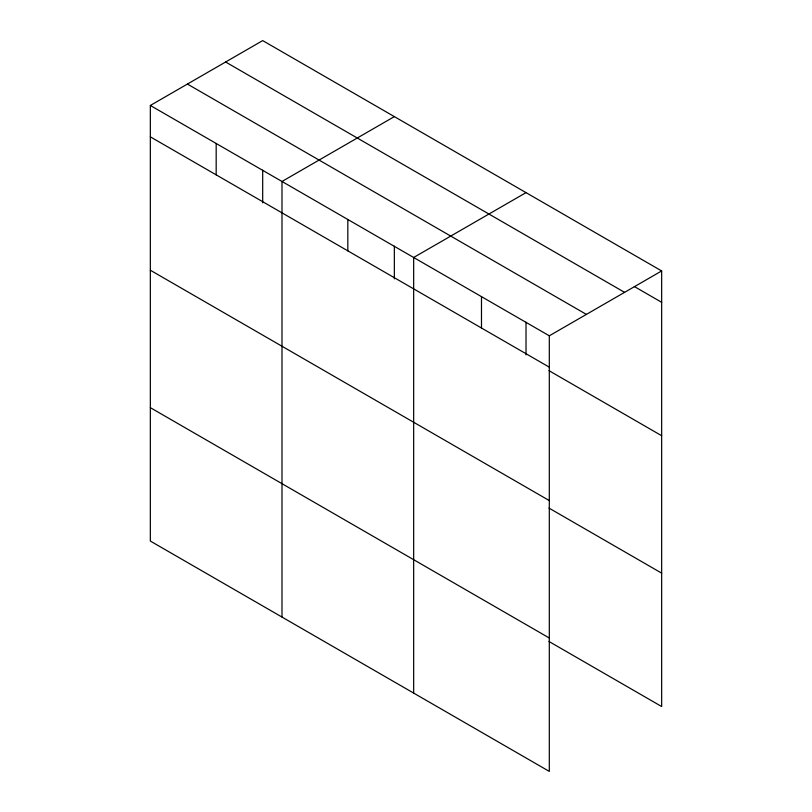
<?xml version="1.0" encoding="UTF-8"?>
<svg xmlns="http://www.w3.org/2000/svg" width="812" height="812" viewBox="0 0 812 812"><rect width="100%" height="100%" fill="white"/><g stroke="black" fill="none" stroke-linecap="round" stroke-linejoin="round"><path stroke-width="1.22" d="M150.342 105.469L549.308 335.803L549.308 771.4L150.342 541.056L150.342 105.469L262.692 40.6L661.658 270.944L661.658 706.531L548.983 641.48M394.348 116.613L281.997 181.472L281.997 617.069M526.014 192.627L413.663 257.485L413.663 693.083M549.308 335.803L661.658 270.944M634.314 286.524L661.658 302.318M225.614 62.006L624.58 292.35M187.42 84.062L586.386 314.396M150.342 136.842L549.308 367.176M548.983 370.658L661.658 435.709M150.342 270.234L549.308 500.578M548.983 508.089L661.658 573.14M150.342 407.665L549.308 638.009M526.014 322.161L526.014 354.874M481.486 296.644L481.486 328.028M394.348 246.148L394.348 278.861M347.83 219.484L347.83 250.857M262.692 170.134L262.692 202.848M216.175 143.47L216.175 174.844"/></g></svg>
